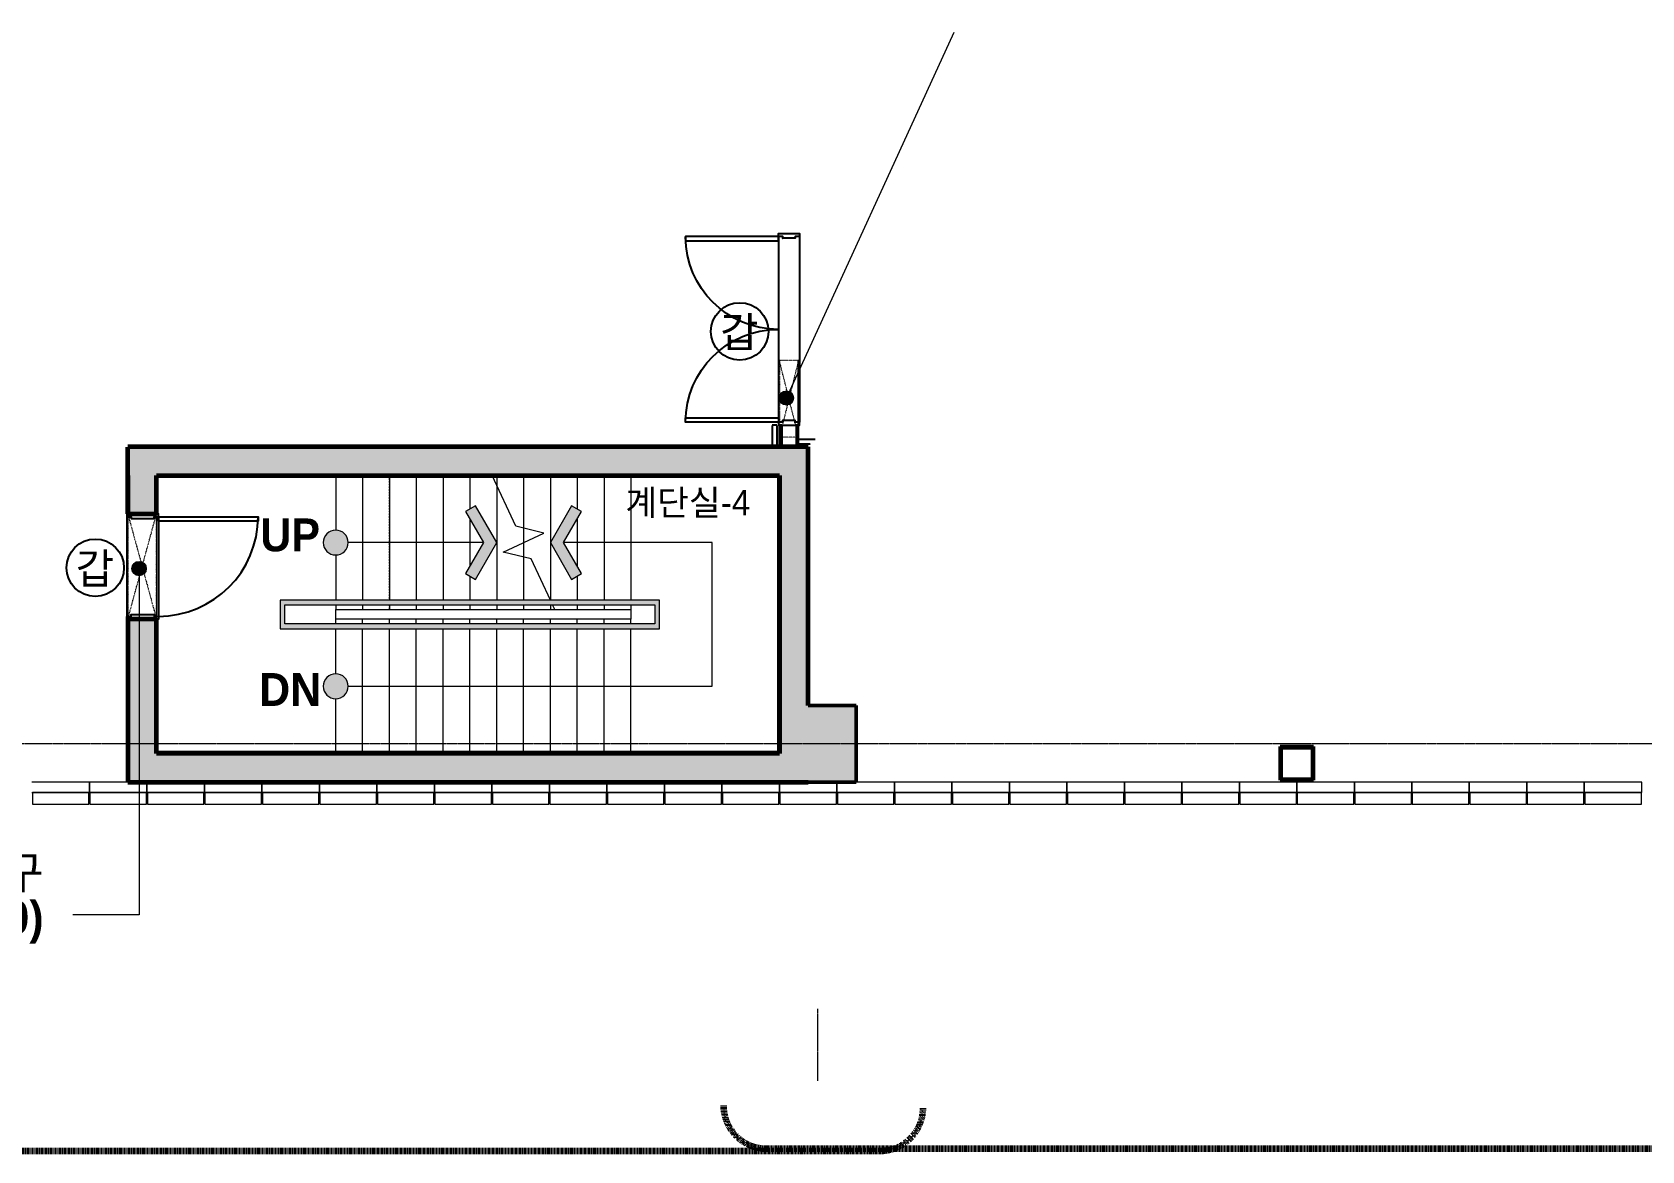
# Model space of a CAD drawing. Header units: millimetres. Extents: x 32807 to 138242, y 21317 to 92065.
# Drawn here: x 82145 to 98942, y 21317 to 32992 of the extents above; entities that cross this region are included whole.
import ezdxf

# ---------------------------------------------------------------- set-up
doc = ezdxf.new("R2010")
doc.units = ezdxf.units.MM
for name, pattern in [('_1점쇄선_1_100_', [9.6, 3.2, -3.2, 0, -3.2]), ('Center', [29.999999, 12, -6, 6, -6]), ('Grid Line', [22.225, 12.7, -3.175, 3.175, -3.175]), ('Hidden 1_5', [2.2, 1.5, -0.7]), ('Overhead', [3.96875, 2.38125, -1.5875])]:
    doc.linetypes.add(name, pattern=pattern)
doc.layers.add('02. 미장', color=3, linetype='Continuous')
doc.layers.add('03. 태정도어', color=3, linetype='Continuous')
for name, color, linetype, lineweight in [('05. 방화석고', 2, 'Continuous', 13), ('A-ANNO-CALL', 2, 'Continuous', 9), ('A-ANNO-SYMB', 7, 'Continuous', 25), ('A-ANNO-TEXT', 130, 'Continuous', 9), ('A-COLS', 2, 'Continuous', 50), ('A-COLS-HACH', 252, 'Continuous', 15), ('A-DETL', 3, 'Continuous', 9), ('A-DETL-P6', 6, 'Continuous', 9), ('A-DETL-PATT', 9, 'Continuous', 13), ('A-FLOR', 2, 'Continuous', 13), ('A-FLOR-STRS', 4, 'Continuous', 15), ('A-GLAZ', 4, 'Continuous', 18), ('A-GRID', 1, 'Continuous', 9), ('A-PLAN-OPEN', 9, '_1점쇄선_1_100_', 9), ('A-WALL', 2, 'Continuous', 60), ('A-WALL-FINI', 6, 'Continuous', 60), ('A-WALL-HACH', 252, 'Continuous', 60), ('Invisible Line', 7, 'Continuous', 9)]:
    doc.layers.add(name, color=color, linetype=linetype, lineweight=lineweight)
doc.styles.add('Arial_B', font='arialbd.ttf', dxfattribs={"height": 2.130988})
doc.styles.add('돋움_7', font='Dotum.ttf', dxfattribs={"height": 302.25256})
doc.styles.add('돋움_B_1', font='', dxfattribs={"height": 342.798635})
doc.styles.get('돋움_B_1').set_extended_font_data('Dotum', bold=True)

# ---------------------------------------------------------------- blocks, each defined once
blk = doc.blocks.new('갑종방화문 - 갑종방화문-2885359-지상 3층 평면도')
at = {"layer": 'A-ANNO-SYMB'}
blk.add_circle((0, 0), 2, dxfattribs=at)
at = {"layer": 'A-ANNO-SYMB', "lineweight": 13, "insert": (-1.36, 1.02), "char_height": 2.131, "width": 3.427, "attachment_point": 1, "line_spacing_factor": 0.938532, "style": 'Arial_B'}
blk.add_mtext('\\fArial|b1|i0|c129|p34|;갑', dxfattribs=at)
blk = doc.blocks.new('A$C15B214E5')
at = {"layer": '03. 태정도어', "color": 4}
for p, q in [((-369, 340), (-679, 340)), ((-689, 310), (-689, -730)), ((-359, 310), (-359, -730)), ((-369, -760), (-679, -760))]:
    blk.add_line(p, q, dxfattribs=at)
for points in [[(-679, 340), (-689, 340), (-689, 310), (-644, 310), (-644, 290), (-517, 290), (-404, 290), (-404, 310), (-359, 310), (-359, 340), (-369, 340)], [(-679, -760), (-689, -760), (-689, -730), (-644, -730), (-644, -710), (-517, -710), (-404, -710), (-404, -730), (-359, -730), (-359, -760), (-369, -760)]]:
    blk.add_lwpolyline(points, dxfattribs=at)
blk.add_lwpolyline([(-359, 310), (681, 310), (681, 265), (-359, 265)], close=True, dxfattribs=at)
blk.add_arc((-359, 310), 1040, 270, 0, dxfattribs=at)
blk = doc.blocks.new('A$C096C1A2A')
at = {"layer": '03. 태정도어', "color": 4}
for p, q in [((-133, 510), (-133, -1430)), ((77, 540), (-123, 540)), ((87, 510), (87, -1430)), ((77, -1460), (-123, -1460))]:
    blk.add_line(p, q, dxfattribs=at)
for points in [[(-123, 540), (-133, 540), (-133, 510), (-88, 510), (-88, 490), (44, 490), (42, 490), (42, 510), (87, 510), (87, 540), (77, 540)], [(-123, -1460), (-133, -1460), (-133, -1430), (-88, -1430), (-88, -1410), (44, -1410), (42, -1410), (42, -1430), (87, -1430), (87, -1460), (77, -1460)]]:
    blk.add_lwpolyline(points, dxfattribs=at)
for points in [[(87, 510), (1057, 510), (1057, 465), (87, 465)], [(87, -1430), (1057, -1430), (1057, -1385), (87, -1385)]]:
    blk.add_lwpolyline(points, close=True, dxfattribs=at)
for centre, start, end in [((86, 511), 270.0462, 359.6443), ((86, -1431), 0.3557, 89.9538)]:
    blk.add_arc(centre, 971, start, end, dxfattribs=at)

msp = doc.modelspace()

# ---------------------------------------------------------------- hatches: boundary and pattern name
at = {"layer": 'A-ANNO-TEXT'}
h = msp.add_hatch(color=50, dxfattribs=at)
edge = h.paths.add_edge_path(flags=0)
edge.add_arc((90015, 29173.9), 75, 0, 360)
h = msp.add_hatch(color=50, dxfattribs=at)
edge = h.paths.add_edge_path(flags=0)
edge.add_arc((83260.6, 27394), 75, 0, 360)
at = {"layer": 'A-COLS-HACH'}
msp.add_hatch(color=256, dxfattribs=at).paths.add_polyline_path([(90742.5, 25165.6), (90742.5, 25965.6), (90242.5, 25965.6), (90242.5, 25165.6)], flags=0)
at = {"layer": 'A-COLS-HACH', "lineweight": 9}
h = msp.add_hatch(dxfattribs=at)
h.set_pattern_fill('FP_44', color=256, style=0, pattern_type=2)
h.set_pattern_definition([(45, (-11858.95, -1e-09), (-377.1708, 377.1708), []), (45, (-11858.95, 571.5), (-377.1708, 377.1708), [])])
h.paths.add_polyline_path([(95167.5, 25185.6), (95517.5, 25185.6), (95517.5, 25535.6), (95167.5, 25535.6)], flags=0)
h.paths.add_polyline_path([(95179.5, 25197.6), (95179.5, 25523.6), (95505.5, 25523.6), (95505.5, 25197.6)], flags=0)
at = {"layer": 'A-DETL-PATT'}
for points in [[(86770.4, 27280.9), (86992.5, 27665.6), (86770.4, 28050.3), (86666.5, 27990.3), (86853.9, 27665.6), (86666.5, 27340.9)], [(87774.6, 27280.9), (87878.5, 27340.9), (87691.1, 27665.6), (87878.5, 27990.3), (87774.6, 28050.3), (87552.5, 27665.6), (87661.5, 27476.8)], [(85312.5, 27535.6), (85346.1, 27540), (85377.5, 27553), (85404.4, 27573.7), (85425.1, 27600.6), (85438.1, 27632), (85442.5, 27665.6), (85438.1, 27699.2), (85425.1, 27730.6), (85404.4, 27757.5), (85377.5, 27778.2), (85346.1, 27791.2), (85312.5, 27795.6), (85278.8, 27791.2), (85247.5, 27778.2), (85220.6, 27757.5), (85199.9, 27730.6), (85186.9, 27699.2), (85182.5, 27665.6), (85186.9, 27632), (85199.9, 27600.6), (85220.6, 27573.7), (85247.5, 27553), (85278.8, 27540)], [(85312.5, 26035.6), (85346.1, 26040), (85377.5, 26053), (85404.4, 26073.7), (85425.1, 26100.6), (85438.1, 26132), (85442.5, 26165.6), (85438.1, 26199.2), (85425.1, 26230.6), (85404.4, 26257.5), (85377.5, 26278.2), (85346.1, 26291.2), (85312.5, 26295.6), (85278.8, 26291.2), (85247.5, 26278.2), (85220.6, 26257.5), (85199.9, 26230.6), (85186.9, 26199.2), (85182.5, 26165.6), (85186.9, 26132), (85199.9, 26100.6), (85220.6, 26073.7), (85247.5, 26053), (85278.8, 26040)]]:
    msp.add_hatch(color=7, dxfattribs=at).paths.add_polyline_path(points, flags=0)
at = {"layer": 'A-DETL-PATT', "lineweight": 18}
h = msp.add_hatch(color=255, dxfattribs=at)
h.paths.add_polyline_path([(88692.5, 26765.6), (88692.5, 27065.6), (84732.5, 27065.6), (84732.5, 26765.6), (88552.8, 26765.6)], flags=0)
h.paths.add_polyline_path([(86432.5, 26815.6), (84782.5, 26815.6), (84782.5, 27015.6), (88642.5, 27015.6), (88642.5, 26815.6), (86712.5, 26815.6)], flags=0)
at = {"layer": 'A-WALL-HACH', "lineweight": 15}
for points in [[(89942.5, 28365.6), (90242.5, 28365.6), (90242.5, 28665.6), (83142.5, 28665.6), (83142.5, 28365.6), (89783.7, 28365.6)], [(89942.5, 25165.6), (90242.5, 25165.6), (90242.5, 28365.6), (89942.5, 28365.6), (89942.5, 25465.6)], [(89942.5, 25165.6), (89942.5, 25465.6), (83442.5, 25465.6), (83442.5, 25165.6), (88549.4, 25165.6)]]:
    msp.add_hatch(color=256, dxfattribs=at).paths.add_polyline_path(points, flags=0)
h = msp.add_hatch(color=256, dxfattribs=at)
h.paths.add_polyline_path([(83142.5, 25165.6), (83442.5, 25165.6), (83442.5, 26865.6), (83142.5, 26865.6), (83142.5, 25400.6)], flags=0)
h.paths.add_polyline_path([(83142.5, 27965.6), (83442.5, 27965.6), (83442.5, 28365.6), (83142.5, 28365.6)], flags=0)

# ---------------------------------------------------------------- linework, layer by layer
at = {"layer": '02. 미장', "color": 13}
for p, q in [((83442.5, 27965.6), (83457.5, 27965.6)), ((83442.5, 26865.6), (83457.5, 26865.6))]:
    msp.add_line(p, q, dxfattribs=at)
msp.add_lwpolyline([(83457.5, 27965.6), (83457.5, 28350.6), (89927.5, 28350.6), (89927.5, 25480.6), (83457.5, 25480.6), (83457.5, 26865.6)], dxfattribs=at)
at = {"layer": '05. 방화석고', "color": 6, "lineweight": 25}
for p, q in [((90142.5, 28765.6), (90142.5, 29565.6)), ((89942.5, 28890.6), (89942.5, 28665.6)), ((89955, 28890.6), (89955, 28665.6)), ((89967.5, 28890.6), (89967.5, 28665.6)), ((90117.5, 28890.6), (90117.5, 28665.6)), ((90142.5, 28665.6), (90142.5, 28890.6))]:
    msp.add_line(p, q, dxfattribs=at)
at = {"layer": 'A-ANNO-CALL', "linetype": 'Center', "lineweight": 100}
for p, q in [((89808.9, 21340.8), (136018.1, 21340.8)), ((42977.2, 21317.4), (90992.9, 21317.4))]:
    msp.add_line(p, q, dxfattribs=at)
for centre, start, end in [((89808.9, 21790.8), 180, 270), ((90992.9, 21767.4), 270, 0)]:
    msp.add_arc(centre, 450, start, end, dxfattribs=at)
at = {"layer": 'A-ANNO-TEXT', "color": 50}
for p, q in [((90015, 29173.9), (91767.8, 32991.8)), ((83260.6, 27394), (83260.6, 23780)), ((83260.6, 23780), (82569.1, 23780))]:
    msp.add_line(p, q, dxfattribs=at)
for centre in [(90015, 29173.9), (83260.6, 27394)]:
    msp.add_circle(centre, 75, dxfattribs=at)
at = {"layer": 'A-COLS'}
for p, q in [((90742.5, 25965.6), (90242.5, 25965.6)), ((90742.5, 25165.6), (90742.5, 25965.6)), ((95517.5, 25535.6), (95167.5, 25535.6)), ((95167.5, 25535.6), (95167.5, 25185.6)), ((95517.5, 25185.6), (95517.5, 25535.6)), ((95179.5, 25197.6), (95179.5, 25523.6)), ((95179.5, 25523.6), (95505.5, 25523.6)), ((95505.5, 25523.6), (95505.5, 25197.6)), ((95505.5, 25197.6), (95179.5, 25197.6)), ((90242.5, 25165.6), (90742.5, 25165.6)), ((95167.5, 25185.6), (95517.5, 25185.6))]:
    msp.add_line(p, q, dxfattribs=at)
at = {"layer": 'A-DETL', "color": 252}
for p, q in [((89242.5, 27665.6), (87691.1, 27665.6)), ((89242.5, 26165.6), (89242.5, 27665.6)), ((85442.5, 26165.6), (89242.5, 26165.6))]:
    msp.add_line(p, q, dxfattribs=at)
at = {"layer": 'A-DETL', "color": 3}
for points in [[(88552.8, 26765.6), (88692.5, 26765.6), (88692.5, 27065.6), (84732.5, 27065.6), (84732.5, 26765.6)], [(86712.5, 26815.6), (86432.5, 26815.6), (84782.5, 26815.6), (84782.5, 27015.6), (88642.5, 27015.6), (88642.5, 26815.6)]]:
    msp.add_lwpolyline(points, close=True, dxfattribs=at)
at = {"layer": 'A-DETL-P6', "color": 252}
msp.add_line((86853.9, 27665.6), (85442.5, 27665.6), dxfattribs=at)
at = {"layer": 'A-FLOR', "color": 252}
msp.add_line((83142.5, 26915.6), (83142.5, 27915.6), dxfattribs=at)
at = {"layer": 'A-FLOR-STRS', "color": 252, "linetype": 'Overhead', "lineweight": 9}
for p, q in [((83442.5, 28365.6), (83442.5, 25465.6)), ((85872.5, 28365.6), (83442.5, 28365.6)), ((83442.5, 28365.6), (83442.5, 25465.6)), ((85312.5, 28365.6), (83442.5, 28365.6)), ((85312.5, 28365.6), (85312.5, 27795.6)), ((85312.5, 28365.6), (88392.5, 28365.6)), ((85312.5, 28365.6), (85312.5, 27795.6)), ((85312.5, 28365.6), (85312.5, 27795.6)), ((85592.5, 28365.6), (85592.5, 27065.6)), ((85592.5, 28365.6), (85592.5, 27065.6)), ((85592.5, 28365.6), (85592.5, 27065.6)), ((85872.5, 27065.6), (85872.5, 28365.6)), ((85872.5, 28365.6), (85872.5, 27065.6)), ((85872.5, 28365.6), (85872.5, 27065.6)), ((85872.5, 28365.6), (85872.5, 27065.6)), ((86152.5, 28365.6), (86152.5, 27065.6)), ((86152.5, 28365.6), (86152.5, 27065.6)), ((86152.5, 28365.6), (86152.5, 27065.6)), ((86432.5, 28365.6), (86432.5, 27065.6)), ((86432.5, 28365.6), (86432.5, 27065.6)), ((86432.5, 28365.6), (86432.5, 27065.6)), ((86712.5, 28365.6), (86712.5, 28016.9)), ((86712.5, 28365.6), (86712.5, 28016.9)), ((86712.5, 28365.6), (86712.5, 28016.9)), ((86992.5, 28365.6), (86992.5, 27065.6)), ((86992.5, 28365.6), (86992.5, 28266.1)), ((86992.5, 28365.6), (86992.5, 27065.6)), ((86992.5, 28365.6), (86992.5, 28266.1)), ((86992.5, 28365.6), (86992.5, 28266.1)), ((86992.5, 28266.1), (86992.5, 27065.6)), ((87272.5, 28365.6), (87272.5, 27065.6)), ((87272.5, 28365.6), (87272.5, 27816.3)), ((87272.5, 28365.6), (87272.5, 27065.6)), ((87272.5, 28365.6), (87272.5, 27816.3)), ((87272.5, 28365.6), (87272.5, 27816.3)), ((87552.5, 28365.6), (88392.5, 28365.6)), ((87552.5, 28365.6), (87552.5, 27065.6)), ((87552.5, 28365.6), (87552.5, 27065.6)), ((87552.5, 28365.6), (87552.5, 27065.6)), ((87552.5, 28365.6), (87552.5, 27065.6)), ((87552.5, 28365.6), (87552.5, 27065.6)), ((87832.5, 28365.6), (87832.5, 28016.9)), ((87832.5, 28365.6), (87832.5, 28016.9)), ((87832.5, 28365.6), (87832.5, 28016.9)), ((87832.5, 28365.6), (87832.5, 28016.9)), ((87832.5, 28365.6), (87832.5, 28016.9)), ((88112.5, 28365.6), (88112.5, 27065.6)), ((88112.5, 28365.6), (88112.5, 27065.6)), ((88112.5, 28365.6), (88112.5, 27065.6)), ((88112.5, 28365.6), (88112.5, 27065.6)), ((88112.5, 28365.6), (88112.5, 27065.6)), ((89942.5, 28365.6), (88392.5, 28365.6)), ((89942.5, 28365.6), (88392.5, 28365.6)), ((88392.5, 28365.6), (88392.5, 27065.6)), ((88392.5, 28365.6), (88392.5, 27065.6)), ((88392.5, 28365.6), (88392.5, 27065.6)), ((88392.5, 28365.6), (88392.5, 27065.6)), ((88392.5, 28365.6), (88392.5, 27065.6)), ((89942.5, 25465.6), (89942.5, 28365.6)), ((89942.5, 25465.6), (89942.5, 28365.6)), ((86712.5, 27910.6), (86712.5, 27420.6)), ((86712.5, 27910.6), (86712.5, 27420.6)), ((86712.5, 27910.6), (86712.5, 27420.6)), ((87832.5, 27910.6), (87832.5, 27420.6)), ((87832.5, 27910.6), (87832.5, 27420.6)), ((87832.5, 27910.6), (87832.5, 27420.6)), ((87832.5, 27910.6), (87832.5, 27420.6)), ((87832.5, 27910.6), (87832.5, 27420.6)), ((87272.5, 27816.3), (87272.5, 27665.6)), ((87272.5, 27665.6), (87272.5, 27514.9)), ((87272.5, 27665.6), (87272.5, 27514.9)), ((87272.5, 27665.6), (87272.5, 27514.9)), ((85312.5, 27535.6), (85312.5, 27065.6)), ((85312.5, 27535.6), (85312.5, 27065.6)), ((85312.5, 27535.6), (85312.5, 27065.6)), ((87272.5, 27514.9), (87272.5, 27065.6)), ((86712.5, 27314.3), (86712.5, 27065.6)), ((86712.5, 27314.3), (86712.5, 27065.6)), ((86712.5, 27314.3), (86712.5, 27065.6)), ((87832.5, 27314.3), (87832.5, 27065.6)), ((87832.5, 27314.3), (87832.5, 27065.6)), ((87832.5, 27314.3), (87832.5, 27065.6)), ((87832.5, 27314.3), (87832.5, 27065.6)), ((87832.5, 27314.3), (87832.5, 27065.6)), ((85312.5, 27015.6), (85312.5, 26965.6)), ((85312.5, 27015.6), (85312.5, 26965.6)), ((85312.5, 27015.6), (85312.5, 26965.6)), ((85312.5, 26865.6), (85312.5, 26965.6)), ((85312.5, 26965.6), (85872.5, 26965.6)), ((85312.5, 26865.6), (85312.5, 26965.6)), ((85312.5, 26965.6), (88392.5, 26965.6)), ((85592.5, 27015.6), (85592.5, 26965.6)), ((85592.5, 27015.6), (85592.5, 26965.6)), ((85592.5, 27015.6), (85592.5, 26965.6)), ((85872.5, 26965.6), (85872.5, 27015.6)), ((85872.5, 27015.6), (85872.5, 26965.6)), ((85872.5, 27015.6), (85872.5, 26965.6)), ((85872.5, 27015.6), (85872.5, 26965.6)), ((86152.5, 27015.6), (86152.5, 26965.6)), ((86152.5, 27015.6), (86152.5, 26965.6)), ((86152.5, 27015.6), (86152.5, 26965.6)), ((86432.5, 27015.6), (86432.5, 26965.6)), ((86432.5, 27015.6), (86432.5, 26965.6)), ((86432.5, 27015.6), (86432.5, 26965.6)), ((86712.5, 27015.6), (86712.5, 26965.6)), ((86712.5, 27015.6), (86712.5, 26965.6)), ((86712.5, 27015.6), (86712.5, 26965.6)), ((86992.5, 27015.6), (86992.5, 26965.6)), ((86992.5, 27015.6), (86992.5, 26965.6)), ((86992.5, 27015.6), (86992.5, 26965.6)), ((87272.5, 27015.6), (87272.5, 26965.6)), ((87272.5, 27015.6), (87272.5, 26965.6)), ((87272.5, 27015.6), (87272.5, 26965.6)), ((87552.5, 27015.6), (87552.5, 26965.6)), ((87552.5, 27015.6), (87552.5, 26965.6)), ((87552.5, 27015.6), (87552.5, 26965.6)), ((87598.9, 26965.6), (88392.5, 26965.6)), ((87832.5, 27015.6), (87832.5, 26965.6)), ((87832.5, 27015.6), (87832.5, 26965.6)), ((87832.5, 27015.6), (87832.5, 26965.6)), ((87832.5, 27015.6), (87832.5, 26965.6)), ((87832.5, 27015.6), (87832.5, 26965.6)), ((88112.5, 27015.6), (88112.5, 26965.6)), ((88112.5, 27015.6), (88112.5, 26965.6)), ((88112.5, 27015.6), (88112.5, 26965.6)), ((88112.5, 27015.6), (88112.5, 26965.6)), ((88112.5, 27015.6), (88112.5, 26965.6)), ((88392.5, 27015.6), (88392.5, 26965.6)), ((88392.5, 27015.6), (88392.5, 26965.6)), ((88392.5, 27015.6), (88392.5, 26965.6)), ((88392.5, 27015.6), (88392.5, 26965.6)), ((88392.5, 27015.6), (88392.5, 26965.6)), ((88392.5, 26965.6), (88392.5, 26865.6)), ((88392.5, 26965.6), (88392.5, 26865.6)), ((85312.5, 26815.6), (85312.5, 26865.6)), ((85312.5, 26815.6), (85312.5, 26865.6)), ((88392.5, 26865.6), (85312.5, 26865.6)), ((88392.5, 26865.6), (85312.5, 26865.6)), ((85312.5, 26815.6), (85312.5, 26865.6)), ((85312.5, 26815.6), (85312.5, 26865.6)), ((85312.5, 26815.6), (85312.5, 26865.6)), ((85312.5, 26295.6), (85312.5, 26765.6)), ((85312.5, 26295.6), (85312.5, 26765.6)), ((85312.5, 26295.6), (85312.5, 26765.6)), ((85312.5, 26295.6), (85312.5, 26765.6)), ((85312.5, 26295.6), (85312.5, 26765.6)), ((85592.5, 26815.6), (85592.5, 26865.6)), ((85592.5, 26815.6), (85592.5, 26865.6)), ((85592.5, 26815.6), (85592.5, 26865.6)), ((85592.5, 26815.6), (85592.5, 26865.6)), ((85592.5, 26815.6), (85592.5, 26865.6)), ((85592.5, 25465.6), (85592.5, 26765.6)), ((85592.5, 25465.6), (85592.5, 26765.6)), ((85592.5, 25465.6), (85592.5, 26765.6)), ((85592.5, 25465.6), (85592.5, 26765.6)), ((85592.5, 25465.6), (85592.5, 26765.6)), ((85872.5, 26815.6), (85872.5, 26865.6)), ((85872.5, 26815.6), (85872.5, 26865.6)), ((85872.5, 26815.6), (85872.5, 26865.6)), ((85872.5, 26815.6), (85872.5, 26865.6)), ((85872.5, 26815.6), (85872.5, 26865.6)), ((85872.5, 25465.6), (85872.5, 26765.6)), ((85872.5, 25465.6), (85872.5, 26765.6)), ((85872.5, 25465.6), (85872.5, 26765.6)), ((85872.5, 25465.6), (85872.5, 26765.6)), ((85872.5, 25465.6), (85872.5, 26765.6)), ((86152.5, 26815.6), (86152.5, 26865.6)), ((86152.5, 26815.6), (86152.5, 26865.6)), ((86152.5, 26815.6), (86152.5, 26865.6)), ((86152.5, 26815.6), (86152.5, 26865.6)), ((86152.5, 26815.6), (86152.5, 26865.6)), ((86152.5, 25465.6), (86152.5, 26765.6)), ((86152.5, 25465.6), (86152.5, 26765.6)), ((86152.5, 25465.6), (86152.5, 26765.6)), ((86152.5, 25465.6), (86152.5, 26765.6)), ((86152.5, 25465.6), (86152.5, 26765.6)), ((86432.5, 26815.6), (86432.5, 26865.6)), ((86432.5, 26815.6), (86432.5, 26865.6)), ((86432.5, 26815.6), (86432.5, 26865.6)), ((86432.5, 26815.6), (86432.5, 26865.6)), ((86432.5, 26815.6), (86432.5, 26865.6)), ((86432.5, 25465.6), (86432.5, 26765.6)), ((86432.5, 25465.6), (86432.5, 26765.6)), ((86432.5, 25465.6), (86432.5, 26765.6)), ((86432.5, 25465.6), (86432.5, 26765.6)), ((86432.5, 25465.6), (86432.5, 26765.6)), ((86712.5, 26815.6), (86712.5, 26865.6)), ((86712.5, 26815.6), (86712.5, 26865.6)), ((86712.5, 26815.6), (86712.5, 26865.6)), ((86712.5, 26815.6), (86712.5, 26865.6)), ((86712.5, 26815.6), (86712.5, 26865.6)), ((86712.5, 25465.6), (86712.5, 26765.6)), ((86712.5, 25465.6), (86712.5, 26765.6)), ((86712.5, 25465.6), (86712.5, 26765.6)), ((86712.5, 25465.6), (86712.5, 26765.6)), ((86712.5, 25465.6), (86712.5, 26765.6)), ((86992.5, 26815.6), (86992.5, 26865.6)), ((86992.5, 26815.6), (86992.5, 26865.6)), ((86992.5, 26815.6), (86992.5, 26865.6)), ((86992.5, 26815.6), (86992.5, 26865.6)), ((86992.5, 26815.6), (86992.5, 26865.6)), ((86992.5, 25465.6), (86992.5, 26765.6)), ((86992.5, 25465.6), (86992.5, 26765.6)), ((86992.5, 25465.6), (86992.5, 26765.6)), ((86992.5, 25465.6), (86992.5, 26765.6)), ((86992.5, 25465.6), (86992.5, 26765.6)), ((87272.5, 26815.6), (87272.5, 26865.6)), ((87272.5, 26815.6), (87272.5, 26865.6)), ((87272.5, 26815.6), (87272.5, 26865.6)), ((87272.5, 26815.6), (87272.5, 26865.6)), ((87272.5, 26815.6), (87272.5, 26865.6)), ((87272.5, 25465.6), (87272.5, 26765.6)), ((87272.5, 25465.6), (87272.5, 26765.6)), ((87272.5, 25465.6), (87272.5, 26765.6)), ((87272.5, 25465.6), (87272.5, 26765.6)), ((87272.5, 25465.6), (87272.5, 26765.6)), ((87552.5, 26815.6), (87552.5, 26865.6)), ((87552.5, 26815.6), (87552.5, 26865.6)), ((87552.5, 26815.6), (87552.5, 26865.6)), ((87552.5, 26815.6), (87552.5, 26865.6)), ((87552.5, 26815.6), (87552.5, 26865.6)), ((87552.5, 25465.6), (87552.5, 26765.6)), ((87552.5, 25465.6), (87552.5, 26765.6)), ((87552.5, 25465.6), (87552.5, 26765.6)), ((87552.5, 25465.6), (87552.5, 26765.6)), ((87552.5, 25465.6), (87552.5, 26765.6)), ((87832.5, 26815.6), (87832.5, 26865.6)), ((87832.5, 26815.6), (87832.5, 26865.6)), ((87832.5, 26815.6), (87832.5, 26865.6)), ((87832.5, 26815.6), (87832.5, 26865.6)), ((87832.5, 26815.6), (87832.5, 26865.6)), ((87832.5, 25465.6), (87832.5, 26765.6)), ((87832.5, 25465.6), (87832.5, 26765.6)), ((87832.5, 25465.6), (87832.5, 26765.6)), ((87832.5, 25465.6), (87832.5, 26765.6)), ((87832.5, 25465.6), (87832.5, 26765.6)), ((88112.5, 26815.6), (88112.5, 26865.6)), ((88112.5, 26815.6), (88112.5, 26865.6)), ((88112.5, 26815.6), (88112.5, 26865.6)), ((88112.5, 26815.6), (88112.5, 26865.6)), ((88112.5, 26815.6), (88112.5, 26865.6)), ((88112.5, 25465.6), (88112.5, 26765.6)), ((88112.5, 25465.6), (88112.5, 26765.6)), ((88112.5, 25465.6), (88112.5, 26765.6)), ((88112.5, 25465.6), (88112.5, 26765.6)), ((88112.5, 25465.6), (88112.5, 26765.6)), ((88392.5, 26815.6), (88392.5, 26865.6)), ((88392.5, 26815.6), (88392.5, 26865.6)), ((88392.5, 26815.6), (88392.5, 26865.6)), ((88392.5, 26815.6), (88392.5, 26865.6)), ((88392.5, 26815.6), (88392.5, 26865.6)), ((88392.5, 25465.6), (88392.5, 26765.6)), ((88392.5, 25465.6), (88392.5, 26765.6)), ((88392.5, 25465.6), (88392.5, 26765.6)), ((88392.5, 25465.6), (88392.5, 26765.6)), ((88392.5, 25465.6), (88392.5, 26765.6)), ((85312.5, 25465.6), (85312.5, 26035.6)), ((85312.5, 25465.6), (85312.5, 26035.6)), ((85312.5, 25465.6), (85312.5, 26035.6)), ((85312.5, 25465.6), (85312.5, 26035.6)), ((85312.5, 25465.6), (85312.5, 26035.6)), ((83442.5, 25465.6), (85312.5, 25465.6)), ((83442.5, 25465.6), (85312.5, 25465.6)), ((88392.5, 25465.6), (85312.5, 25465.6)), ((88392.5, 25465.6), (85312.5, 25465.6)), ((88392.5, 25465.6), (89942.5, 25465.6)), ((88392.5, 25465.6), (89942.5, 25465.6))]:
    msp.add_line(p, q, dxfattribs=at)
at = {"layer": 'A-FLOR-STRS', "color": 252}
for p, q in [((85312.5, 28365.6), (85312.5, 27795.6)), ((85592.5, 28365.6), (85592.5, 27065.6)), ((85872.5, 28365.6), (85872.5, 27065.6)), ((86152.5, 28365.6), (86152.5, 27065.6)), ((86432.5, 28365.6), (86432.5, 27065.6)), ((86712.5, 28365.6), (86712.5, 28016.9)), ((87193.2, 27835.5), (86946.1, 28365.6)), ((86992.5, 28365.6), (86992.5, 28266.1)), ((86992.5, 28266.1), (86992.5, 27065.6)), ((87272.5, 28365.6), (87272.5, 27816.3)), ((87552.5, 28365.6), (87552.5, 27065.6)), ((87832.5, 28365.6), (87832.5, 28016.9)), ((88112.5, 28365.6), (88112.5, 27065.6)), ((88392.5, 28365.6), (88392.5, 27065.6)), ((83442.5, 27935.6), (83442.5, 26895.6)), ((86712.5, 27910.6), (86712.5, 27420.6)), ((87832.5, 27910.6), (87832.5, 27420.6)), ((87060.1, 27566.5), (87484.9, 27764.7)), ((87484.9, 27764.7), (87193.2, 27835.5)), ((87272.5, 27816.3), (87272.5, 27665.6)), ((87351.7, 27495.7), (87060.1, 27566.5)), ((87272.5, 27665.6), (87272.5, 27514.9)), ((85312.5, 27535.6), (85312.5, 27065.6)), ((87272.5, 27514.9), (87272.5, 27065.6)), ((87552.3, 27065.6), (87351.7, 27495.7)), ((86712.5, 27314.3), (86712.5, 27065.6)), ((87832.5, 27314.3), (87832.5, 27065.6)), ((85312.5, 27015.6), (85312.5, 26965.6)), ((85312.5, 26965.6), (85592.5, 26965.6)), ((85312.5, 26915.6), (85312.5, 26965.6)), ((85312.5, 26865.6), (85312.5, 26915.6)), ((85592.5, 27015.6), (85592.5, 26965.6)), ((85592.5, 26965.6), (85872.5, 26965.6)), ((85872.5, 27015.6), (85872.5, 26965.6)), ((85872.5, 26965.6), (86152.5, 26965.6)), ((86152.5, 27015.6), (86152.5, 26965.6)), ((86152.5, 26965.6), (86432.5, 26965.6)), ((86432.5, 27015.6), (86432.5, 26965.6)), ((86432.5, 26965.6), (86712.5, 26965.6)), ((86712.5, 27015.6), (86712.5, 26965.6)), ((86712.5, 26965.6), (86992.5, 26965.6)), ((86992.5, 27015.6), (86992.5, 26965.6)), ((86992.5, 26965.6), (87272.5, 26965.6)), ((87272.5, 27015.6), (87272.5, 26965.6)), ((87272.5, 26965.6), (87552.5, 26965.6)), ((87552.5, 27015.6), (87552.5, 26965.6)), ((87552.5, 26965.6), (87598.9, 26965.6)), ((87598.9, 26965.6), (87575.6, 27015.6)), ((87598.9, 26965.6), (87832.5, 26965.6)), ((87832.5, 27015.6), (87832.5, 26965.6)), ((87832.5, 26965.6), (88112.5, 26965.6)), ((88112.5, 27015.6), (88112.5, 26965.6)), ((88112.5, 26965.6), (88392.5, 26965.6)), ((88392.5, 27015.6), (88392.5, 26965.6)), ((88392.5, 26965.6), (88392.5, 26865.6)), ((85312.5, 26815.6), (85312.5, 26865.6)), ((85592.5, 26865.6), (85312.5, 26865.6)), ((85312.5, 26295.6), (85312.5, 26765.6)), ((85872.5, 26865.6), (85592.5, 26865.6)), ((85592.5, 26815.6), (85592.5, 26865.6)), ((85592.5, 25465.6), (85592.5, 26765.6)), ((86152.5, 26865.6), (85872.5, 26865.6)), ((85872.5, 26815.6), (85872.5, 26865.6)), ((85872.5, 25465.6), (85872.5, 26765.6)), ((86432.5, 26865.6), (86152.5, 26865.6)), ((86152.5, 26815.6), (86152.5, 26865.6)), ((86152.5, 25465.6), (86152.5, 26765.6)), ((86712.5, 26865.6), (86432.5, 26865.6)), ((86432.5, 26815.6), (86432.5, 26865.6)), ((86432.5, 25465.6), (86432.5, 26765.6)), ((86992.5, 26865.6), (86712.5, 26865.6)), ((86712.5, 26815.6), (86712.5, 26865.6)), ((86712.5, 25465.6), (86712.5, 26765.6)), ((87272.5, 26865.6), (86992.5, 26865.6)), ((86992.5, 26815.6), (86992.5, 26865.6)), ((86992.5, 25465.6), (86992.5, 26765.6)), ((87552.5, 26865.6), (87272.5, 26865.6)), ((87272.5, 26815.6), (87272.5, 26865.6)), ((87272.5, 25465.6), (87272.5, 26765.6)), ((87832.5, 26865.6), (87552.5, 26865.6)), ((87552.5, 26815.6), (87552.5, 26865.6)), ((87552.5, 25465.6), (87552.5, 26765.6)), ((88112.5, 26865.6), (87832.5, 26865.6)), ((87832.5, 26815.6), (87832.5, 26865.6)), ((87832.5, 25465.6), (87832.5, 26765.6)), ((88392.5, 26865.6), (88112.5, 26865.6)), ((88112.5, 26815.6), (88112.5, 26865.6)), ((88112.5, 25465.6), (88112.5, 26765.6)), ((88392.5, 26815.6), (88392.5, 26865.6)), ((88392.5, 25465.6), (88392.5, 26765.6)), ((85312.5, 25465.6), (85312.5, 26035.6))]:
    msp.add_line(p, q, dxfattribs=at)
at = {"layer": 'A-GLAZ', "color": 4}
for p, q in [((82742.5, 25165.6), (82142.5, 25165.6)), ((82142.5, 25055.6), (82742.5, 25055.6)), ((82737.6, 25055.6), (82147.5, 25055.6)), ((82147.5, 25055.6), (82147.5, 24935.6)), ((82737.6, 24935.6), (82737.6, 25055.6)), ((83342.5, 25165.6), (82742.5, 25165.6)), ((82742.5, 25165.6), (82742.5, 25055.6)), ((82742.5, 25055.6), (82742.5, 25165.6)), ((82742.5, 25055.6), (83342.5, 25055.6)), ((83337.6, 25055.6), (82747.5, 25055.6)), ((82747.5, 25055.6), (82747.5, 24935.6)), ((83337.6, 24935.6), (83337.6, 25055.6)), ((83942.5, 25165.6), (83342.5, 25165.6)), ((83342.5, 25165.6), (83342.5, 25055.6)), ((83342.5, 25055.6), (83342.5, 25165.6)), ((83342.5, 25055.6), (83942.5, 25055.6)), ((83937.6, 25055.6), (83347.5, 25055.6)), ((83347.5, 25055.6), (83347.5, 24935.6)), ((83937.6, 24935.6), (83937.6, 25055.6)), ((84542.5, 25165.6), (83942.5, 25165.6)), ((83942.5, 25165.6), (83942.5, 25055.6)), ((83942.5, 25055.6), (83942.5, 25165.6)), ((83942.5, 25055.6), (84542.5, 25055.6)), ((84537.6, 25055.6), (83947.5, 25055.6)), ((83947.5, 25055.6), (83947.5, 24935.6)), ((84537.6, 24935.6), (84537.6, 25055.6)), ((85142.5, 25165.6), (84542.5, 25165.6)), ((84542.5, 25165.6), (84542.5, 25055.6)), ((84542.5, 25055.6), (84542.5, 25165.6)), ((84542.5, 25055.6), (85142.5, 25055.6)), ((85137.6, 25055.6), (84547.5, 25055.6)), ((84547.5, 25055.6), (84547.5, 24935.6)), ((85137.6, 24935.6), (85137.6, 25055.6)), ((85142.5, 25055.6), (85142.5, 25165.6)), ((85742.5, 25165.6), (85142.5, 25165.6)), ((85142.5, 25165.6), (85142.5, 25055.6)), ((85142.5, 25055.6), (85742.5, 25055.6)), ((85737.6, 25055.6), (85147.5, 25055.6)), ((85147.5, 25055.6), (85147.5, 24935.6)), ((85737.6, 24935.6), (85737.6, 25055.6)), ((85742.5, 25055.6), (85742.5, 25165.6)), ((86342.5, 25165.6), (85742.5, 25165.6)), ((85742.5, 25165.6), (85742.5, 25055.6)), ((85742.5, 25055.6), (86342.5, 25055.6)), ((86337.6, 25055.6), (85747.5, 25055.6)), ((85747.5, 25055.6), (85747.5, 24935.6)), ((86337.6, 24935.6), (86337.6, 25055.6)), ((86942.5, 25165.6), (86342.5, 25165.6)), ((86342.5, 25165.6), (86342.5, 25055.6)), ((86342.5, 25055.6), (86342.5, 25165.6)), ((86342.5, 25055.6), (86942.5, 25055.6)), ((86937.6, 25055.6), (86347.5, 25055.6)), ((86347.5, 25055.6), (86347.5, 24935.6)), ((86937.6, 24935.6), (86937.6, 25055.6)), ((87542.5, 25165.6), (86942.5, 25165.6)), ((86942.5, 25165.6), (86942.5, 25055.6)), ((86942.5, 25055.6), (86942.5, 25165.6)), ((86942.5, 25055.6), (87542.5, 25055.6)), ((87537.6, 25055.6), (86947.5, 25055.6)), ((86947.5, 25055.6), (86947.5, 24935.6)), ((87537.6, 24935.6), (87537.6, 25055.6)), ((88142.5, 25165.6), (87542.5, 25165.6)), ((87542.5, 25165.6), (87542.5, 25055.6)), ((87542.5, 25055.6), (87542.5, 25165.6)), ((87542.5, 25055.6), (88142.5, 25055.6)), ((88137.6, 25055.6), (87547.5, 25055.6)), ((87547.5, 25055.6), (87547.5, 24935.6)), ((88137.6, 24935.6), (88137.6, 25055.6)), ((88742.5, 25165.6), (88142.5, 25165.6)), ((88142.5, 25165.6), (88142.5, 25055.6)), ((88142.5, 25055.6), (88142.5, 25165.6)), ((88142.5, 25055.6), (88742.5, 25055.6)), ((88737.6, 25055.6), (88147.5, 25055.6)), ((88147.5, 25055.6), (88147.5, 24935.6)), ((88737.6, 24935.6), (88737.6, 25055.6)), ((89342.5, 25165.6), (88742.5, 25165.6)), ((88742.5, 25165.6), (88742.5, 25055.6)), ((88742.5, 25055.6), (88742.5, 25165.6)), ((88742.5, 25055.6), (89342.5, 25055.6)), ((89337.6, 25055.6), (88747.5, 25055.6)), ((88747.5, 25055.6), (88747.5, 24935.6)), ((89337.6, 24935.6), (89337.6, 25055.6)), ((89942.5, 25165.6), (89342.5, 25165.6)), ((89342.5, 25165.6), (89342.5, 25055.6)), ((89342.5, 25055.6), (89342.5, 25165.6)), ((89342.5, 25055.6), (89942.5, 25055.6)), ((89937.6, 25055.6), (89347.5, 25055.6)), ((89347.5, 25055.6), (89347.5, 24935.6)), ((89937.6, 24935.6), (89937.6, 25055.6)), ((90542.5, 25165.6), (89942.5, 25165.6)), ((89942.5, 25165.6), (89942.5, 25055.6)), ((89942.5, 25055.6), (89942.5, 25165.6)), ((89942.5, 25055.6), (90542.5, 25055.6)), ((90537.6, 25055.6), (89947.5, 25055.6)), ((89947.5, 25055.6), (89947.5, 24935.6)), ((90537.6, 24935.6), (90537.6, 25055.6)), ((90542.5, 25055.6), (90542.5, 25165.6)), ((91142.5, 25165.6), (90542.5, 25165.6)), ((90542.5, 25165.6), (90542.5, 25055.6)), ((90542.5, 25055.6), (91142.5, 25055.6)), ((91137.6, 25055.6), (90547.5, 25055.6)), ((90547.5, 25055.6), (90547.5, 24935.6)), ((91137.6, 24935.6), (91137.6, 25055.6)), ((91742.5, 25165.6), (91142.5, 25165.6)), ((91142.5, 25165.6), (91142.5, 25055.6)), ((91142.5, 25055.6), (91142.5, 25165.6)), ((91142.5, 25055.6), (91742.5, 25055.6)), ((91737.6, 25055.6), (91147.5, 25055.6)), ((91147.5, 25055.6), (91147.5, 24935.6)), ((91737.6, 24935.6), (91737.6, 25055.6)), ((92342.5, 25165.6), (91742.5, 25165.6)), ((91742.5, 25165.6), (91742.5, 25055.6)), ((91742.5, 25055.6), (91742.5, 25165.6)), ((91742.5, 25055.6), (92342.5, 25055.6)), ((92337.6, 25055.6), (91747.5, 25055.6)), ((91747.5, 25055.6), (91747.5, 24935.6)), ((92337.6, 24935.6), (92337.6, 25055.6)), ((92942.5, 25165.6), (92342.5, 25165.6)), ((92342.5, 25165.6), (92342.5, 25055.6)), ((92342.5, 25055.6), (92342.5, 25165.6)), ((92342.5, 25055.6), (92942.5, 25055.6)), ((92937.6, 25055.6), (92347.5, 25055.6)), ((92347.5, 25055.6), (92347.5, 24935.6)), ((92937.6, 24935.6), (92937.6, 25055.6)), ((93542.5, 25165.6), (92942.5, 25165.6)), ((92942.5, 25165.6), (92942.5, 25055.6)), ((92942.5, 25055.6), (92942.5, 25165.6)), ((92942.5, 25055.6), (93542.5, 25055.6)), ((93537.6, 25055.6), (92947.5, 25055.6)), ((92947.5, 25055.6), (92947.5, 24935.6)), ((93537.6, 24935.6), (93537.6, 25055.6)), ((94142.5, 25165.6), (93542.5, 25165.6)), ((93542.5, 25165.6), (93542.5, 25055.6)), ((93542.5, 25055.6), (93542.5, 25165.6)), ((93542.5, 25055.6), (94142.5, 25055.6)), ((94137.6, 25055.6), (93547.5, 25055.6)), ((93547.5, 25055.6), (93547.5, 24935.6)), ((94137.6, 24935.6), (94137.6, 25055.6)), ((94742.5, 25165.6), (94142.5, 25165.6)), ((94142.5, 25165.6), (94142.5, 25055.6)), ((94142.5, 25055.6), (94142.5, 25165.6)), ((94142.5, 25055.6), (94742.5, 25055.6)), ((94737.6, 25055.6), (94147.5, 25055.6)), ((94147.5, 25055.6), (94147.5, 24935.6)), ((94737.6, 24935.6), (94737.6, 25055.6)), ((95342.5, 25165.6), (94742.5, 25165.6)), ((94742.5, 25165.6), (94742.5, 25055.6)), ((94742.5, 25055.6), (94742.5, 25165.6)), ((94742.5, 25055.6), (95342.5, 25055.6)), ((95337.6, 25055.6), (94747.5, 25055.6)), ((94747.5, 25055.6), (94747.5, 24935.6)), ((95337.6, 24935.6), (95337.6, 25055.6)), ((95942.5, 25165.6), (95342.5, 25165.6)), ((95342.5, 25165.6), (95342.5, 25055.6)), ((95342.5, 25055.6), (95342.5, 25165.6)), ((95342.5, 25055.6), (95942.5, 25055.6)), ((95937.6, 25055.6), (95347.5, 25055.6)), ((95347.5, 25055.6), (95347.5, 24935.6)), ((95937.6, 24935.6), (95937.6, 25055.6)), ((96542.5, 25165.6), (95942.5, 25165.6)), ((95942.5, 25165.6), (95942.5, 25055.6)), ((95942.5, 25055.6), (95942.5, 25165.6)), ((95942.5, 25055.6), (96542.5, 25055.6)), ((96537.6, 25055.6), (95947.5, 25055.6)), ((95947.5, 25055.6), (95947.5, 24935.6)), ((96537.6, 24935.6), (96537.6, 25055.6)), ((96542.5, 25055.6), (96542.5, 25165.6)), ((97142.5, 25165.6), (96542.5, 25165.6)), ((96542.5, 25165.6), (96542.5, 25055.6)), ((96542.5, 25055.6), (97142.5, 25055.6)), ((97137.6, 25055.6), (96547.5, 25055.6)), ((96547.5, 25055.6), (96547.5, 24935.6)), ((97137.6, 24935.6), (97137.6, 25055.6)), ((97742.5, 25165.6), (97142.5, 25165.6)), ((97142.5, 25165.6), (97142.5, 25055.6)), ((97142.5, 25055.6), (97142.5, 25165.6)), ((97142.5, 25055.6), (97742.5, 25055.6)), ((97737.6, 25055.6), (97147.5, 25055.6)), ((97147.5, 25055.6), (97147.5, 24935.6)), ((97737.6, 24935.6), (97737.6, 25055.6)), ((98342.5, 25165.6), (97742.5, 25165.6)), ((97742.5, 25165.6), (97742.5, 25055.6)), ((97742.5, 25055.6), (97742.5, 25165.6)), ((97742.5, 25055.6), (98342.5, 25055.6)), ((98337.6, 25055.6), (97747.5, 25055.6)), ((97747.5, 25055.6), (97747.5, 24935.6)), ((98337.6, 24935.6), (98337.6, 25055.6)), ((98942.5, 25165.6), (98342.5, 25165.6)), ((98342.5, 25165.6), (98342.5, 25055.6)), ((98342.5, 25055.6), (98342.5, 25165.6)), ((98342.5, 25055.6), (98942.5, 25055.6)), ((98937.6, 25055.6), (98347.5, 25055.6)), ((98347.5, 25055.6), (98347.5, 24935.6)), ((98937.6, 24935.6), (98937.6, 25055.6)), ((98942.5, 25055.6), (98942.5, 25165.6)), ((82147.5, 24935.6), (82737.6, 24935.6)), ((82747.5, 24935.6), (83337.6, 24935.6)), ((83347.5, 24935.6), (83937.6, 24935.6)), ((83947.5, 24935.6), (84537.6, 24935.6)), ((84547.5, 24935.6), (85137.6, 24935.6)), ((85147.5, 24935.6), (85737.6, 24935.6)), ((85747.5, 24935.6), (86337.6, 24935.6)), ((86347.5, 24935.6), (86937.6, 24935.6)), ((86947.5, 24935.6), (87537.6, 24935.6)), ((87547.5, 24935.6), (88137.6, 24935.6)), ((88147.5, 24935.6), (88737.6, 24935.6)), ((88747.5, 24935.6), (89337.6, 24935.6)), ((89347.5, 24935.6), (89937.6, 24935.6)), ((89947.5, 24935.6), (90537.6, 24935.6)), ((90547.5, 24935.6), (91137.6, 24935.6)), ((91147.5, 24935.6), (91737.6, 24935.6)), ((91747.5, 24935.6), (92337.6, 24935.6)), ((92347.5, 24935.6), (92937.6, 24935.6)), ((92947.5, 24935.6), (93537.6, 24935.6)), ((93547.5, 24935.6), (94137.6, 24935.6)), ((94147.5, 24935.6), (94737.6, 24935.6)), ((94747.5, 24935.6), (95337.6, 24935.6)), ((95347.5, 24935.6), (95937.6, 24935.6)), ((95947.5, 24935.6), (96537.6, 24935.6)), ((96547.5, 24935.6), (97137.6, 24935.6)), ((97147.5, 24935.6), (97737.6, 24935.6)), ((97747.5, 24935.6), (98337.6, 24935.6)), ((98347.5, 24935.6), (98937.6, 24935.6))]:
    msp.add_line(p, q, dxfattribs=at)
at = {"layer": 'A-GRID', "linetype": 'Grid Line'}
for p, q in [((137492.5, 25565.6), (40307.2, 25565.6)), ((90342.5, 22047.5), (90342.5, 22797.5))]:
    msp.add_line(p, q, dxfattribs=at)
at = {"layer": 'A-PLAN-OPEN', "color": 252}
for p, q in [((90142.5, 29565.6), (89942.5, 29565.6)), ((90142.5, 28765.6), (89942.5, 29565.6)), ((90142.5, 29565.6), (89942.5, 28765.6)), ((89942.5, 29565.6), (89942.5, 28765.6)), ((90142.5, 28765.6), (89942.5, 28765.6)), ((83142.5, 27965.6), (83442.5, 27965.6)), ((83142.5, 27965.6), (83442.5, 26865.6)), ((83142.5, 26865.6), (83442.5, 27965.6)), ((83142.5, 27965.6), (83142.5, 26865.6)), ((83442.5, 26865.6), (83442.5, 27965.6)), ((83142.5, 26865.6), (83442.5, 26865.6))]:
    msp.add_line(p, q, dxfattribs=at)
at = {"layer": 'A-WALL', "color": 0}
for p, q in [((90242.5, 28665.6), (83142.5, 28665.6)), ((90242.5, 25965.6), (90242.5, 28665.6)), ((83142.5, 28365.6), (83142.5, 27965.6)), ((83442.5, 28365.6), (89942.5, 28365.6)), ((83442.5, 27965.6), (83442.5, 28365.6)), ((89942.5, 28365.6), (89942.5, 25465.6)), ((83142.5, 27965.6), (83442.5, 27965.6)), ((83442.5, 26865.6), (83142.5, 26865.6)), ((83142.5, 26865.6), (83142.5, 25165.6)), ((83442.5, 25465.6), (83442.5, 26865.6)), ((89942.5, 25465.6), (83442.5, 25465.6)), ((83142.5, 25165.6), (90242.5, 25165.6))]:
    msp.add_line(p, q, dxfattribs=at)
at = {"layer": 'A-WALL', "color": 0, "linetype": 'Hidden 1_5'}
msp.add_line((83142.5, 27965.6), (83142.5, 28665.6), dxfattribs=at)
at = {"layer": 'A-WALL-FINI', "color": 252, "linetype": 'Hidden 1_5', "lineweight": 25}
for p, q in [((89867.5, 28890.6), (89867.5, 28665.6)), ((89917.5, 28890.6), (89867.5, 28890.6)), ((89917.5, 28890.6), (89917.5, 28665.6)), ((89942.5, 28665.6), (89942.5, 28890.6)), ((89942.5, 28690.6), (89942.5, 28740.6)), ((90317.5, 28740.6), (90119.5, 28740.6)), ((90119.5, 28740.6), (90119.5, 28690.6)), ((90267.5, 28690.6), (90119.5, 28690.6))]:
    msp.add_line(p, q, dxfattribs=at)
at = {"layer": 'A-WALL-FINI', "color": 252, "lineweight": 25}
for p, q in [((89967.5, 28890.6), (89942.5, 28890.6)), ((90142.5, 28890.6), (90117.5, 28890.6))]:
    msp.add_line(p, q, dxfattribs=at)
at = {"layer": 'Invisible Line', "color": 252}
for p, q in [((86770.4, 28050.3), (86666.5, 27990.3)), ((86666.5, 27990.3), (86853.9, 27665.6)), ((86992.5, 27665.6), (86770.4, 28050.3)), ((87774.6, 28050.3), (87552.5, 27665.6)), ((87691.1, 27665.6), (87878.5, 27990.3)), ((87878.5, 27990.3), (87774.6, 28050.3)), ((86853.9, 27665.6), (86666.5, 27340.9)), ((86770.4, 27280.9), (86992.5, 27665.6)), ((87552.5, 27665.6), (87774.6, 27280.9)), ((87878.5, 27340.9), (87691.1, 27665.6)), ((86666.5, 27340.9), (86770.4, 27280.9)), ((87774.6, 27280.9), (87878.5, 27340.9))]:
    msp.add_line(p, q, dxfattribs=at)
for centre, start, end in [((85312.5, 27665.6), 0, 180), ((85312.5, 27665.6), 180, 0), ((85312.5, 26165.6), 0, 180), ((85312.5, 26165.6), 180, 0)]:
    msp.add_arc(centre, 130, start, end, dxfattribs=at)

# ---------------------------------------------------------------- block references
at = {"layer": '03. 태정도어', "color": 4, "xscale": -1}
msp.add_blockref('A$C096C1A2A', (90019.4, 30350.5), dxfattribs=at)
at = {"layer": '03. 태정도어', "color": 4}
msp.add_blockref('A$C15B214E5', (83821.6, 27625.3), dxfattribs=at)
at = {"layer": 'A-ANNO-SYMB', "lineweight": 13, "xscale": 149.9999999999998, "yscale": 149.9999999999998, "zscale": 149.9999999999998}
for p in [(89528.3, 29868.9), (82802.8, 27402)]:
    msp.add_blockref('갑종방화문 - 갑종방화문-2885359-지상 3층 평면도', p, dxfattribs=at)

# ---------------------------------------------------------------- texts
at = {"layer": 'A-ANNO-TEXT'}
for s, insert, char_height, width, attachment_point, line_spacing_factor, style in [('계단실-4', (88986.1, 28215), 264.47, 1829.43, 2, 0.83097, '돋움_7'), ('UP', (84837.1, 27916.8), 342.8, 767.872, 2, 0.824269, '돋움_B_1'), ('DN', (84837.1, 26303.3), 342.8, 797.032, 2, 0.824269, '돋움_B_1'), ('CATWALK 출입구\\P(H=4000, 1100X2200)', (82264.3, 24396), 342.799, 5812.503, 3, 0.824269, '돋움_B_1')]:
    msp.add_mtext(s, dxfattribs=dict(at, insert=insert, char_height=char_height, width=width, attachment_point=attachment_point, line_spacing_factor=line_spacing_factor, style=style))

doc.saveas('drawing.dxf')
